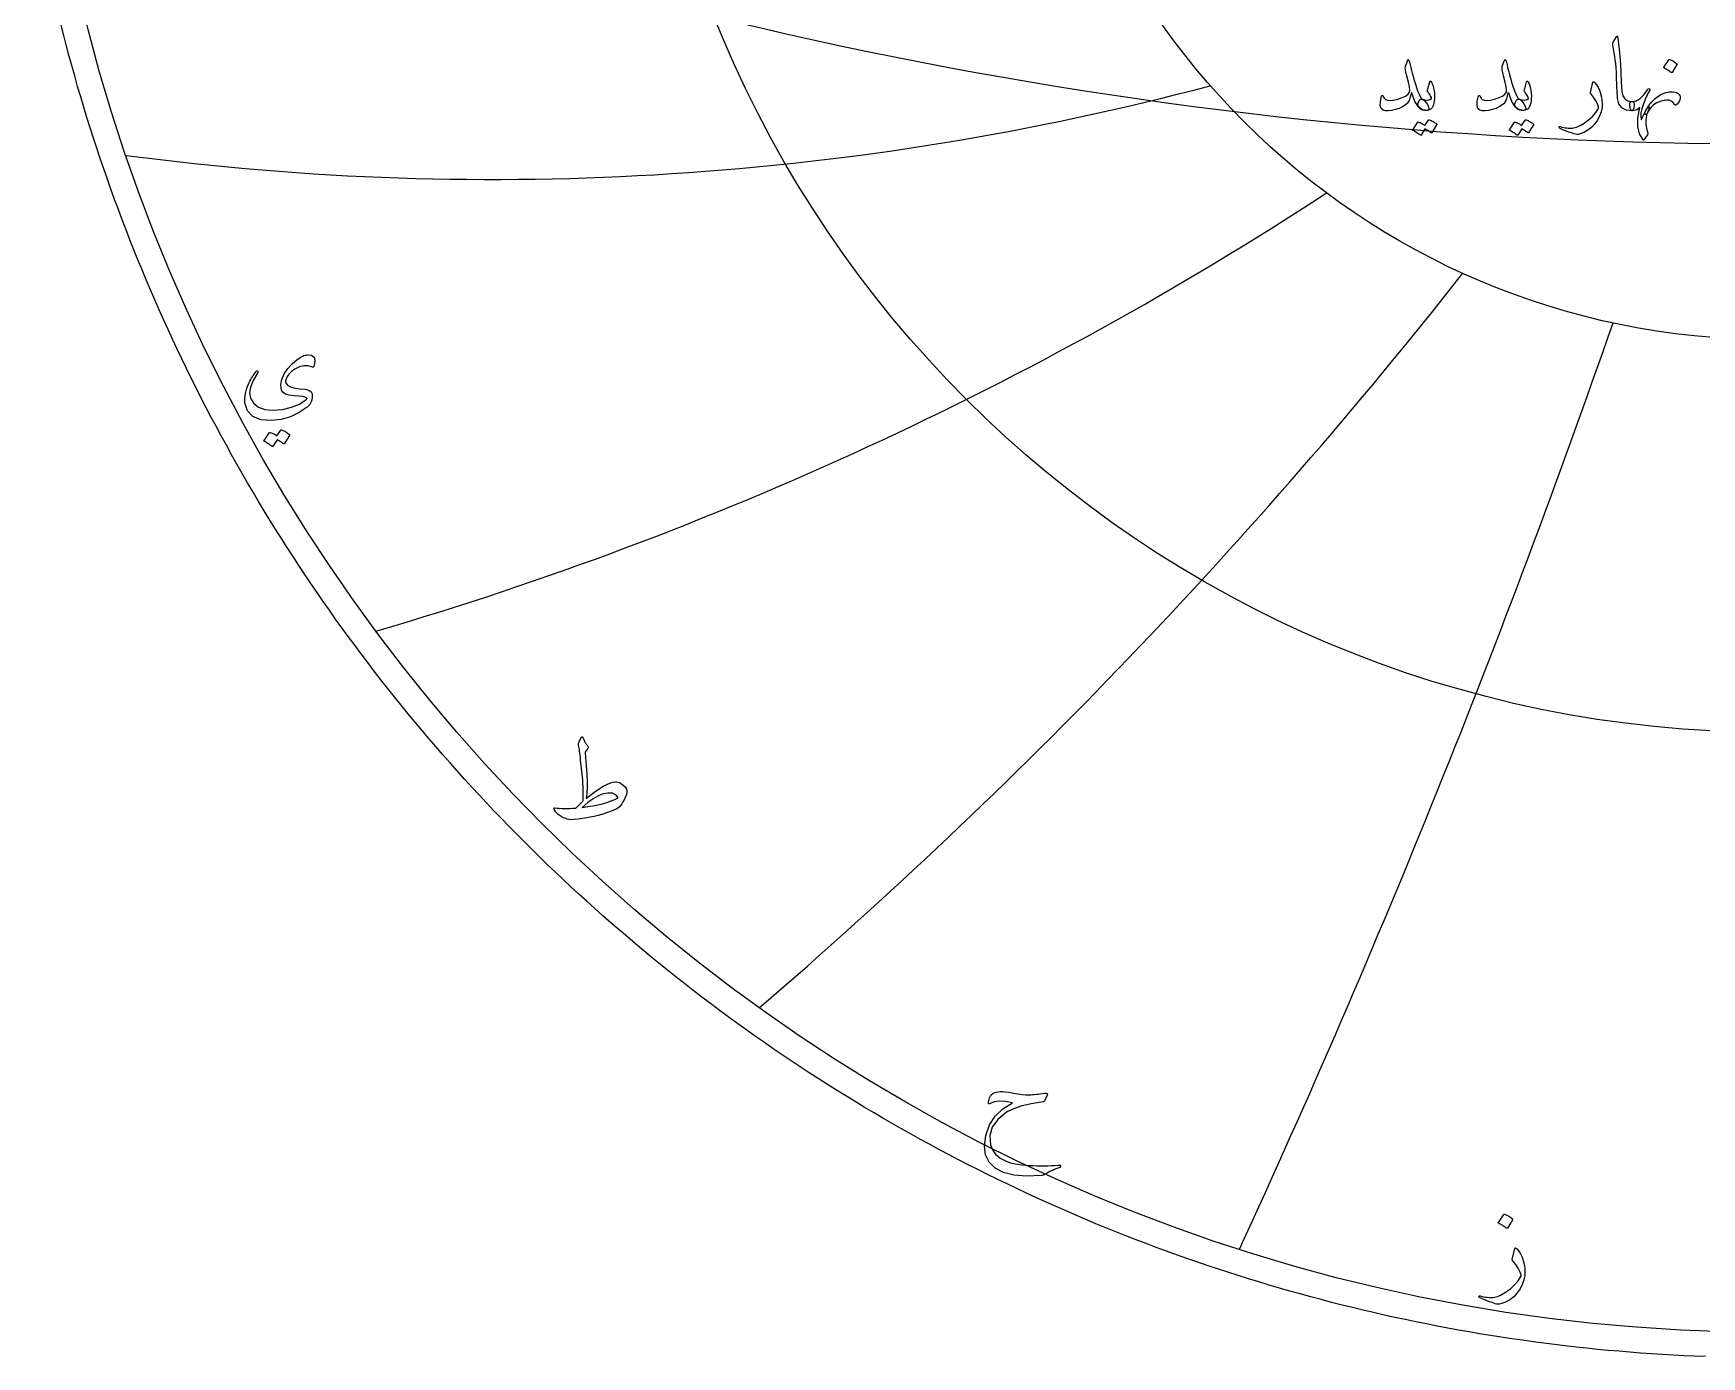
# Model space of a CAD drawing. Header units: millimetres. Extents: x -75 to 75, y -75 to 77.
# Drawn here: x -74.2 to -2.9, y -75.3 to -18.7 of the extents above; entities that cross this region are included whole.
import ezdxf

# ---------------------------------------------------------------- set-up
doc = ezdxf.new("R2010")
doc.units = ezdxf.units.MM
for name, color, linetype in [('CUT_OUTER', 1, 'Continuous'), ('ENGRAVE', 7, 'Continuous'), ('ENGRAVE_FINE', 8, 'Continuous'), ('TEXT', 5, 'Continuous')]:
    doc.layers.add(name, color=color, linetype=linetype)

msp = doc.modelspace()

# ---------------------------------------------------------------- linework, layer by layer
at = {"layer": 'CUT_OUTER'}
msp.add_lwpolyline([(-2.773, -75.2865), (-3.2349, -75.268), (-3.6966, -75.2468), (-4.1583, -75.2227), (-4.6198, -75.1957), (-5.0811, -75.166), (-5.5422, -75.1334), (-6.0031, -75.0979), (-6.4638, -75.0597), (-6.9242, -75.0186), (-7.3844, -74.9747), (-7.8443, -74.928), (-8.3039, -74.8785), (-8.7632, -74.8261), (-9.2221, -74.7709), (-9.6807, -74.7129), (-10.139, -74.6521), (-10.5968, -74.5885), (-11.0543, -74.5221), (-11.5114, -74.4529), (-11.968, -74.3808), (-12.4241, -74.306), (-12.8798, -74.2284), (-13.3351, -74.1479), (-13.7898, -74.0647), (-14.244, -73.9787), (-14.6976, -73.8899), (-15.1507, -73.7983), (-15.6033, -73.704), (-16.0552, -73.6069), (-16.5065, -73.507), (-16.9573, -73.4043), (-17.4073, -73.2989), (-17.8568, -73.1907), (-18.3055, -73.0797), (-18.7536, -72.966), (-19.2009, -72.8496), (-19.6476, -72.7304), (-20.0935, -72.6085), (-20.5386, -72.4838), (-20.983, -72.3564), (-21.4266, -72.2263), (-21.8693, -72.0935), (-22.3113, -71.9579), (-22.7524, -71.8197), (-23.1926, -71.6787), (-23.632, -71.5351), (-24.0705, -71.3887), (-24.5081, -71.2397), (-24.9447, -71.088), (-25.3804, -70.9336), (-25.8152, -70.7765), (-26.249, -70.6168), (-26.6818, -70.4544), (-27.1136, -70.2893), (-27.5444, -70.1217), (-27.9741, -69.9513), (-28.4028, -69.7784), (-28.8304, -69.6028), (-29.2569, -69.4246), (-29.6824, -69.2437), (-30.1067, -69.0603), (-30.5299, -68.8743), (-30.9519, -68.6857), (-31.3728, -68.4944), (-31.7924, -68.3007), (-32.2109, -68.1043), (-32.6282, -67.9054), (-33.0443, -67.7039), (-33.4591, -67.4999), (-33.8726, -67.2933), (-34.2849, -67.0842), (-34.6958, -66.8725), (-35.1055, -66.6584), (-35.5139, -66.4417), (-35.9209, -66.2226), (-36.3265, -66.0009), (-36.7308, -65.7768), (-37.1337, -65.5502), (-37.5352, -65.3211), (-37.9353, -65.0896), (-38.334, -64.8556), (-38.7312, -64.6191), (-39.127, -64.3803), (-39.5213, -64.139), (-39.9141, -63.8953), (-40.3054, -63.6492), (-40.6952, -63.4006), (-41.0834, -63.1498), (-41.4701, -62.8965), (-41.8553, -62.6408), (-42.2388, -62.3828), (-42.6208, -62.1225), (-43.0012, -61.8598), (-43.3799, -61.5948), (-43.7571, -61.3275), (-44.1325, -61.0578), (-44.5064, -60.7859), (-44.8785, -60.5116), (-45.2489, -60.2351), (-45.6177, -59.9564), (-45.9847, -59.6753), (-46.35, -59.392), (-46.7136, -59.1065), (-47.0754, -58.8188), (-47.4354, -58.5288), (-47.7936, -58.2367), (-48.15, -57.9423), (-48.5047, -57.6458), (-48.8575, -57.3471), (-49.2084, -57.0462), (-49.5575, -56.7432), (-49.9047, -56.4381), (-50.2501, -56.1308), (-50.5936, -55.8214), (-50.9351, -55.5099), (-51.2748, -55.1963), (-51.6125, -54.8807), (-51.9483, -54.563), (-52.2821, -54.2432), (-52.6139, -53.9214), (-52.9438, -53.5975), (-53.2717, -53.2717), (-53.5975, -52.9438), (-53.9214, -52.6139), (-54.2432, -52.2821), (-54.563, -51.9483), (-54.8807, -51.6125), (-55.1963, -51.2748), (-55.5099, -50.9351), (-55.8214, -50.5936), (-56.1308, -50.2501), (-56.4381, -49.9047), (-56.7432, -49.5575), (-57.0462, -49.2084), (-57.3471, -48.8575), (-57.6458, -48.5047), (-57.9423, -48.15), (-58.2367, -47.7936), (-58.5288, -47.4354), (-58.8188, -47.0754), (-59.1065, -46.7136), (-59.392, -46.35), (-59.6753, -45.9847), (-59.9564, -45.6177), (-60.2351, -45.2489), (-60.5116, -44.8785), (-60.7859, -44.5064), (-61.0578, -44.1325), (-61.3275, -43.7571), (-61.5948, -43.3799), (-61.8598, -43.0012), (-62.1225, -42.6208), (-62.3828, -42.2388), (-62.6408, -41.8553), (-62.8965, -41.4701), (-63.1498, -41.0834), (-63.4006, -40.6952), (-63.6492, -40.3054), (-63.8953, -39.9141), (-64.139, -39.5213), (-64.3803, -39.127), (-64.6191, -38.7312), (-64.8556, -38.334), (-65.0896, -37.9353), (-65.3211, -37.5352), (-65.5502, -37.1337), (-65.7768, -36.7308), (-66.0009, -36.3265), (-66.2226, -35.9209), (-66.4417, -35.5139), (-66.6584, -35.1055), (-66.8725, -34.6958), (-67.0842, -34.2849), (-67.2933, -33.8726), (-67.4999, -33.4591), (-67.7039, -33.0443), (-67.9054, -32.6282), (-68.1043, -32.2109), (-68.3007, -31.7924), (-68.4944, -31.3728), (-68.6857, -30.9519), (-68.8743, -30.5299), (-69.0603, -30.1067), (-69.2437, -29.6824), (-69.4246, -29.2569), (-69.6028, -28.8304), (-69.7784, -28.4028), (-69.9513, -27.9741), (-70.1217, -27.5444), (-70.2893, -27.1136), (-70.4544, -26.6818), (-70.6168, -26.249), (-70.7765, -25.8152), (-70.9336, -25.3804), (-71.088, -24.9447), (-71.2397, -24.5081), (-71.3887, -24.0705), (-71.5351, -23.632), (-71.6787, -23.1926), (-71.8197, -22.7524), (-71.9579, -22.3113), (-72.0935, -21.8693), (-72.2263, -21.4266), (-72.3564, -20.983), (-72.4838, -20.5386), (-72.6085, -20.0935), (-72.7304, -19.6476), (-72.8496, -19.2009), (-72.966, -18.7536), (-73.0797, -18.3055)], dxfattribs=at)
at = {"layer": 'ENGRAVE'}
for radius in [74.25, 48.6033, 31.8152]:
    msp.add_circle((0, 0), radius, dxfattribs=at)
for centre, radius, start, end in [((-54.6354, 94.6313), 119.5926, 262.4798, 284.872589), ((-102.7345, 102.7345), 153.2026, 286.350092, 303.144684), ((-188.36, 108.7497), 222.8638, 310.635652, 321.832047), ((-419.6752, 112.4516), 437.1898, 335.233573, 340.83177)]:
    msp.add_arc(centre, radius, start, end, dxfattribs=at)
at = {"layer": 'ENGRAVE_FINE'}
msp.add_arc((0, 166.8433), 190.2867, 247.195156, 292.804844, dxfattribs=at)
at = {"layer": 'TEXT'}
for points in [[(-6.5779, -18.869), (-6.5694, -18.8558), (-6.5614, -18.847), (-6.554, -18.8426), (-6.5472, -18.8426), (-6.5367, -18.8484), (-6.5274, -18.8657), (-6.5192, -18.8945), (-6.512, -18.9348), (-6.4758, -19.2628), (-6.4462, -19.5661), (-6.4231, -19.8446), (-6.4067, -20.0985), (-6.3961, -20.3156), (-6.3863, -20.5102), (-6.3774, -20.6822), (-6.3693, -20.8318), (-6.3623, -20.9589), (-6.3567, -21.0634), (-6.3525, -21.1455), (-6.3496, -21.205), (-6.3106, -21.3834), (-6.2244, -21.5146), (-6.091, -21.5986), (-5.9105, -21.6354), (-5.8602, -21.6486), (-5.8281, -21.6793), (-5.8141, -21.7276), (-5.8182, -21.7935), (-5.8388, -21.8972), (-5.8611, -21.9713), (-5.8849, -22.0158), (-5.9105, -22.0306), (-6.1646, -21.9971), (-6.3518, -21.8967), (-6.472, -21.7292), (-6.5252, -21.4949), (-6.5336, -21.3828), (-6.5411, -21.2704), (-6.5479, -21.1577), (-6.5538, -21.0448), (-6.5591, -20.9316), (-6.5642, -20.8181), (-6.569, -20.7043), (-6.5735, -20.5903), (-6.5818, -20.3728), (-6.5933, -20.177), (-6.6081, -20.0028), (-6.6262, -19.8504), (-6.6476, -19.704), (-6.6723, -19.5479), (-6.7003, -19.3823), (-6.7316, -19.2071), (-6.7357, -19.1755), (-6.7349, -19.1467), (-6.7291, -19.1206), (-6.7184, -19.0973)], [(-15.4216, -19.9492), (-15.3964, -20.0643), (-15.369, -20.1814), (-15.3393, -20.3003), (-15.3075, -20.4212), (-15.2734, -20.5446), (-15.2372, -20.671), (-15.1988, -20.8004), (-15.1582, -20.9328), (-15.0761, -21.171), (-15.0012, -21.35), (-14.9334, -21.4696), (-14.8728, -21.53), (-14.8198, -21.5659), (-14.7663, -21.6167), (-14.7122, -21.6823), (-14.6576, -21.7627), (-14.606, -21.8623), (-14.5917, -21.9373), (-14.6148, -21.9875), (-14.6752, -22.013), (-14.8703, -21.9933), (-15.0429, -21.8637), (-15.193, -21.6244), (-15.3206, -21.2753), (-15.3234, -21.2695), (-15.3272, -21.2654), (-15.3322, -21.263), (-15.3382, -21.2621), (-15.3426, -21.263), (-15.347, -21.2654), (-15.3514, -21.2695), (-15.3558, -21.2753), (-15.3681, -21.3318), (-15.3832, -21.3917), (-15.4011, -21.4548), (-15.4216, -21.5212), (-15.4441, -21.5841), (-15.4678, -21.6365), (-15.4925, -21.6785), (-15.5183, -21.71), (-15.611, -21.791), (-15.7268, -21.8626), (-15.8657, -21.9249), (-16.0276, -21.9779), (-16.1923, -22.0171), (-16.335, -22.0339), (-16.4558, -22.0281), (-16.5546, -21.9998), (-16.6391, -21.929), (-16.6775, -21.8044), (-16.6698, -21.626), (-16.616, -21.3939), (-16.6108, -21.3862), (-16.604, -21.3807), (-16.5954, -21.3774), (-16.5853, -21.3763), (-16.5732, -21.3777), (-16.5633, -21.3818), (-16.5557, -21.3887), (-16.5502, -21.3983), (-16.5293, -21.4468), (-16.5063, -21.4872), (-16.481, -21.5193), (-16.4536, -21.5432), (-16.3679, -21.575), (-16.2516, -21.5827), (-16.1045, -21.5662), (-15.9266, -21.5256), (-15.737, -21.4647), (-15.5896, -21.3961), (-15.4845, -21.3198), (-15.4216, -21.2358), (-15.4112, -21.1507), (-15.4282, -21.0053), (-15.4727, -20.7994), (-15.5446, -20.5332), (-15.5792, -20.393), (-15.5995, -20.2796), (-15.6055, -20.1932), (-15.5973, -20.1336), (-15.5139, -19.8965), (-15.5048, -19.8715), (-15.4952, -19.8537), (-15.485, -19.843), (-15.4743, -19.8394), (-15.4612, -19.8463), (-15.448, -19.8669), (-15.4348, -19.9012), (-15.4216, -19.9492)], [(-11.2808, -19.9492), (-11.2556, -20.0643), (-11.2281, -20.1814), (-11.1985, -20.3003), (-11.1666, -20.4212), (-11.1326, -20.5446), (-11.0964, -20.671), (-11.058, -20.8004), (-11.0173, -20.9328), (-10.9353, -21.171), (-10.8604, -21.35), (-10.7926, -21.4696), (-10.7319, -21.53), (-10.679, -21.5659), (-10.6254, -21.6167), (-10.5714, -21.6823), (-10.5168, -21.7627), (-10.4652, -21.8623), (-10.4509, -21.9373), (-10.4739, -21.9875), (-10.5343, -22.013), (-10.7294, -21.9933), (-10.9021, -21.8637), (-11.0522, -21.6244), (-11.1798, -21.2753), (-11.1826, -21.2695), (-11.1864, -21.2654), (-11.1913, -21.263), (-11.1974, -21.2621), (-11.2018, -21.263), (-11.2062, -21.2654), (-11.2106, -21.2695), (-11.2149, -21.2753), (-11.2273, -21.3318), (-11.2424, -21.3917), (-11.2602, -21.4548), (-11.2808, -21.5212), (-11.3033, -21.5841), (-11.3269, -21.6365), (-11.3516, -21.6785), (-11.3774, -21.71), (-11.4702, -21.791), (-11.586, -21.8626), (-11.7249, -21.9249), (-11.8868, -21.9779), (-12.0515, -22.0171), (-12.1942, -22.0339), (-12.3149, -22.0281), (-12.4137, -21.9998), (-12.4983, -21.929), (-12.5367, -21.8044), (-12.529, -21.626), (-12.4752, -21.3939), (-12.47, -21.3862), (-12.4631, -21.3807), (-12.4546, -21.3774), (-12.4445, -21.3763), (-12.4324, -21.3777), (-12.4225, -21.3818), (-12.4148, -21.3887), (-12.4093, -21.3983), (-12.3885, -21.4468), (-12.3654, -21.4872), (-12.3402, -21.5193), (-12.3127, -21.5432), (-12.2271, -21.575), (-12.1107, -21.5827), (-11.9636, -21.5662), (-11.7858, -21.5256), (-11.5961, -21.4647), (-11.4488, -21.3961), (-11.3437, -21.3198), (-11.2808, -21.2358), (-11.2704, -21.1507), (-11.2874, -21.0053), (-11.3319, -20.7994), (-11.4038, -20.5332), (-11.4383, -20.393), (-11.4587, -20.2796), (-11.4647, -20.1932), (-11.4565, -20.1336), (-11.373, -19.8965), (-11.364, -19.8715), (-11.3544, -19.8537), (-11.3442, -19.843), (-11.3335, -19.8394), (-11.3203, -19.8463), (-11.3072, -19.8669), (-11.294, -19.9012), (-11.2808, -19.9492)], [(-4.3428, -19.8438), (-4.3373, -19.8383), (-4.3297, -19.835), (-4.3198, -19.8339), (-4.3077, -19.835), (-4.2223, -19.8696), (-4.1419, -19.9119), (-4.0665, -19.9618), (-3.9959, -20.0194), (-3.9891, -20.0282), (-3.986, -20.037), (-3.9869, -20.0458), (-3.9915, -20.0546), (-4.1979, -20.3883), (-4.2056, -20.3963), (-4.2155, -20.3982), (-4.2276, -20.3941), (-4.2418, -20.3839), (-4.2542, -20.3751), (-4.2737, -20.362), (-4.3003, -20.3444), (-4.334, -20.3224), (-4.3755, -20.2961), (-4.4252, -20.2653), (-4.4831, -20.2302), (-4.5492, -20.1907), (-4.558, -20.1841), (-4.5624, -20.1775), (-4.5624, -20.1709), (-4.558, -20.1644)], [(-14.5346, -21.3675), (-14.5604, -21.3244), (-14.5851, -21.2874), (-14.6087, -21.2564), (-14.6312, -21.2314), (-14.6474, -21.21), (-14.6565, -21.1853), (-14.6584, -21.1573), (-14.6532, -21.126), (-14.561, -20.7923), (-14.5481, -20.7632), (-14.5313, -20.755), (-14.5108, -20.7676), (-14.4863, -20.8011), (-14.4496, -20.8721), (-14.4183, -20.958), (-14.3925, -21.0588), (-14.3722, -21.1743), (-14.3604, -21.2852), (-14.3557, -21.3939), (-14.3582, -21.5004), (-14.3678, -21.6046), (-14.3834, -21.6955), (-14.404, -21.7748), (-14.4295, -21.8426), (-14.46, -21.8988), (-14.4976, -21.9406), (-14.5489, -21.9735), (-14.614, -21.9976), (-14.6927, -22.013), (-14.7734, -22.016), (-14.8486, -22.0031), (-14.9183, -21.9743), (-14.9825, -21.9296), (-15.0322, -21.8728), (-15.0583, -21.8077), (-15.0607, -21.7345), (-15.0396, -21.6529), (-15.0059, -21.5863), (-14.9661, -21.5443), (-14.9202, -21.527), (-14.8684, -21.5344), (-14.7487, -21.5632), (-14.6444, -21.5662), (-14.5555, -21.5434), (-14.4819, -21.4949), (-14.4803, -21.482), (-14.4885, -21.4564), (-14.5066, -21.4183), (-14.5346, -21.3675)], [(-10.3938, -21.3675), (-10.4196, -21.3244), (-10.4443, -21.2874), (-10.4679, -21.2564), (-10.4904, -21.2314), (-10.5066, -21.21), (-10.5157, -21.1853), (-10.5176, -21.1573), (-10.5124, -21.126), (-10.4201, -20.7923), (-10.4073, -20.7632), (-10.3905, -20.755), (-10.3699, -20.7676), (-10.3455, -20.8011), (-10.3087, -20.8721), (-10.2774, -20.958), (-10.2516, -21.0588), (-10.2313, -21.1743), (-10.2195, -21.2852), (-10.2149, -21.3939), (-10.2173, -21.5004), (-10.2269, -21.6046), (-10.2426, -21.6955), (-10.2632, -21.7748), (-10.2887, -21.8426), (-10.3192, -21.8988), (-10.3568, -21.9406), (-10.4081, -21.9735), (-10.4731, -21.9976), (-10.5519, -22.013), (-10.6326, -22.016), (-10.7078, -22.0031), (-10.7775, -21.9743), (-10.8417, -21.9296), (-10.8914, -21.8728), (-10.9174, -21.8077), (-10.9199, -21.7345), (-10.8988, -21.6529), (-10.865, -21.5863), (-10.8252, -21.5443), (-10.7794, -21.527), (-10.7275, -21.5344), (-10.6079, -21.5632), (-10.5036, -21.5662), (-10.4147, -21.5434), (-10.3411, -21.4949), (-10.3395, -21.482), (-10.3477, -21.4564), (-10.3658, -21.4183), (-10.3938, -21.3675)], [(-7.5879, -20.8055), (-7.5854, -20.7975), (-7.5824, -20.7912), (-7.5788, -20.7865), (-7.5747, -20.7835), (-7.5623, -20.7824), (-7.5473, -20.7879), (-7.5294, -20.8), (-7.5088, -20.8186), (-7.4287, -20.9139), (-7.3595, -21.0239), (-7.3013, -21.1488), (-7.2541, -21.2885), (-7.2174, -21.4389), (-7.1949, -21.5871), (-7.1866, -21.7331), (-7.1927, -21.8769), (-7.2316, -22.0663), (-7.2959, -22.2479), (-7.3853, -22.4219), (-7.5, -22.5883), (-7.6373, -22.7389), (-7.7943, -22.8616), (-7.971, -22.9563), (-8.1675, -23.023), (-8.2202, -23.0342), (-8.2729, -23.0372), (-8.3256, -23.032), (-8.3783, -23.0186), (-8.4997, -22.9762), (-8.6094, -22.9368), (-8.7072, -22.9004), (-8.7932, -22.8671), (-8.8672, -22.8368), (-8.9288, -22.8095), (-8.9781, -22.7852), (-9.015, -22.7639), (-9.0227, -22.7573), (-9.0282, -22.7507), (-9.0315, -22.7441), (-9.0326, -22.7376), (-9.0317, -22.729), (-9.0293, -22.7211), (-9.0251, -22.7137), (-9.0194, -22.7068), (-9.012, -22.7016), (-9.0029, -22.6991), (-8.9922, -22.6994), (-8.9799, -22.7024), (-8.9047, -22.7226), (-8.8328, -22.7392), (-8.7641, -22.7522), (-8.6988, -22.7617), (-8.6363, -22.7676), (-8.5759, -22.7699), (-8.5177, -22.7687), (-8.4617, -22.7639), (-8.4059, -22.755), (-8.3481, -22.7414), (-8.2884, -22.7231), (-8.2268, -22.7002), (-8.1632, -22.6724), (-8.0978, -22.6393), (-8.0304, -22.601), (-7.9611, -22.5575), (-7.7665, -22.4175), (-7.5999, -22.2655), (-7.4614, -22.1014), (-7.3507, -21.9252), (-7.3436, -21.9109), (-7.3398, -21.8945), (-7.3392, -21.8758), (-7.342, -21.8549), (-7.3881, -21.7317), (-7.4605, -21.5948), (-7.5593, -21.4441), (-7.6845, -21.2797), (-7.69, -21.2693), (-7.6933, -21.2599), (-7.6944, -21.2517), (-7.6933, -21.2446)], [(-5.2079, -21.9955), (-5.2562, -22.0992), (-5.2913, -22.2084), (-5.3133, -22.3231), (-5.322, -22.4433), (-5.3182, -22.5685), (-5.3023, -22.698), (-5.2743, -22.832), (-5.2342, -22.9703), (-5.2293, -22.9887), (-5.2276, -23.0043), (-5.2293, -23.0172), (-5.2342, -23.0274), (-5.3923, -23.2513), (-5.4069, -23.2675), (-5.4198, -23.2766), (-5.431, -23.2785), (-5.4406, -23.2733), (-5.591, -23.0156), (-5.6646, -22.6991), (-5.6613, -22.324), (-5.5811, -21.8901), (-5.6577, -21.9515), (-5.7381, -21.9955), (-5.8224, -22.0218), (-5.9105, -22.0306), (-5.9294, -22.0248), (-5.9467, -22.0075), (-5.9623, -21.9787), (-5.9763, -21.9384), (-5.9843, -21.9141), (-5.9906, -21.8895), (-5.9953, -21.8647), (-5.9983, -21.8396), (-6.0005, -21.8145), (-6.0027, -21.7896), (-6.0049, -21.7651), (-6.0071, -21.7408), (-6.0043, -21.6963), (-5.9873, -21.6639), (-5.956, -21.6436), (-5.9105, -21.6354), (-5.7312, -21.5953), (-5.5625, -21.4971), (-5.4041, -21.3406), (-5.2562, -21.126), (-5.2361, -21.0988), (-5.2156, -21.0832), (-5.1944, -21.0791), (-5.1727, -21.0865), (-5.1568, -21.1005), (-5.1486, -21.1161), (-5.148, -21.1334), (-5.1552, -21.1524), (-5.194, -21.221), (-5.2315, -21.2907), (-5.2676, -21.3615), (-5.3023, -21.4334), (-5.3356, -21.5064), (-5.3676, -21.5805), (-5.3982, -21.6557), (-5.4274, -21.732), (-5.4922, -21.9397), (-5.5284, -22.1195), (-5.5361, -22.2713), (-5.5153, -22.395), (-5.5133, -22.3989), (-5.512, -22.4016), (-5.5111, -22.4033), (-5.5109, -22.4038), (-5.5106, -22.4033), (-5.5098, -22.4016), (-5.5084, -22.3989), (-5.5065, -22.395), (-5.4797, -22.3321), (-5.4521, -22.2704), (-5.4237, -22.2102), (-5.3945, -22.1513), (-5.3642, -22.0936), (-5.3325, -22.0366), (-5.2994, -21.9805), (-5.265, -21.9252), (-5.24, -21.8868), (-5.2178, -21.8637), (-5.1983, -21.856), (-5.1815, -21.8637), (-5.1733, -21.8802), (-5.1749, -21.9076), (-5.1865, -21.9461), (-5.2079, -21.9955)], [(-4.1013, -21.7583), (-4.1581, -21.6694), (-4.232, -21.609), (-4.3228, -21.5772), (-4.4306, -21.5739), (-4.4919, -21.5817), (-4.5525, -21.592), (-4.6126, -21.6048), (-4.6722, -21.62), (-4.7312, -21.6383), (-4.7896, -21.6601), (-4.8475, -21.6855), (-4.9049, -21.7144), (-5.0031, -21.7803), (-5.0959, -21.8725), (-5.1832, -21.9911), (-5.265, -22.136), (-5.2883, -22.1686), (-5.31, -22.1876), (-5.33, -22.1928), (-5.3484, -22.1843), (-5.3638, -22.1673), (-5.3704, -22.1469), (-5.3682, -22.1233), (-5.3572, -22.0964), (-5.3404, -22.061), (-5.3253, -22.0295), (-5.3119, -22.0018), (-5.3001, -21.9779), (-5.2897, -21.9576), (-5.2803, -21.9406), (-5.2721, -21.9268), (-5.265, -21.9164), (-5.2005, -21.8193), (-5.1343, -21.7298), (-5.0665, -21.648), (-4.9971, -21.5739), (-4.926, -21.5072), (-4.8533, -21.4477), (-4.7789, -21.3952), (-4.7029, -21.35), (-4.5078, -21.2613), (-4.3264, -21.2149), (-4.1587, -21.2108), (-4.0047, -21.249), (-3.9391, -21.2822), (-3.8916, -21.3247), (-3.8623, -21.3766), (-3.851, -21.4378), (-3.8576, -21.5212), (-3.8818, -21.6003), (-3.9235, -21.6749), (-3.9828, -21.7452), (-4.0215, -21.7756), (-4.0541, -21.788), (-4.0807, -21.7822), (-4.1013, -21.7583)], [(-14.6137, -22.4214), (-14.6082, -22.4159), (-14.6005, -22.4126), (-14.5906, -22.4115), (-14.5785, -22.4126), (-14.5353, -22.4288), (-14.4935, -22.4466), (-14.453, -22.4661), (-14.4139, -22.4873), (-14.3759, -22.5103), (-14.3387, -22.5356), (-14.3023, -22.563), (-14.2668, -22.5926), (-14.2599, -22.6017), (-14.2569, -22.6113), (-14.2577, -22.6215), (-14.2624, -22.6322), (-14.4732, -22.9659), (-14.4789, -22.9703), (-14.4874, -22.9703), (-14.4987, -22.9659), (-14.5127, -22.9571), (-14.5223, -22.949), (-14.5379, -22.9379), (-14.5596, -22.9238), (-14.5873, -22.9066), (-14.6214, -22.8862), (-14.662, -22.8622), (-14.7092, -22.8346), (-14.763, -22.8034), (-14.9298, -23.0625), (-14.9375, -23.0705), (-14.9474, -23.0724), (-14.9595, -23.0683), (-14.9737, -23.0581), (-14.9861, -23.0493), (-15.0056, -23.0362), (-15.0322, -23.0186), (-15.066, -22.9966), (-15.1074, -22.9703), (-15.1571, -22.9395), (-15.215, -22.9044), (-15.2811, -22.8649), (-15.288, -22.8583), (-15.291, -22.8517), (-15.2902, -22.8451), (-15.2855, -22.8385), (-15.0704, -22.518), (-15.0649, -22.5125), (-15.0572, -22.5092), (-15.0473, -22.5081), (-15.0352, -22.5092), (-14.9985, -22.5212), (-14.9628, -22.535), (-14.9282, -22.5508), (-14.8947, -22.5685), (-14.8623, -22.5878), (-14.831, -22.6086), (-14.8008, -22.6307), (-14.7718, -22.6541)], [(-10.4728, -22.4214), (-10.4674, -22.4159), (-10.4597, -22.4126), (-10.4498, -22.4115), (-10.4377, -22.4126), (-10.3945, -22.4288), (-10.3526, -22.4466), (-10.3122, -22.4661), (-10.273, -22.4873), (-10.235, -22.5103), (-10.1978, -22.5356), (-10.1615, -22.563), (-10.1259, -22.5926), (-10.1191, -22.6017), (-10.1161, -22.6113), (-10.1169, -22.6215), (-10.1216, -22.6322), (-10.3323, -22.9659), (-10.3381, -22.9703), (-10.3466, -22.9703), (-10.3579, -22.9659), (-10.3718, -22.9571), (-10.3815, -22.949), (-10.3971, -22.9379), (-10.4188, -22.9238), (-10.4465, -22.9066), (-10.4805, -22.8862), (-10.5211, -22.8622), (-10.5683, -22.8346), (-10.6221, -22.8034), (-10.789, -23.0625), (-10.7967, -23.0705), (-10.8066, -23.0724), (-10.8186, -23.0683), (-10.8329, -23.0581), (-10.8453, -23.0493), (-10.8648, -23.0362), (-10.8914, -23.0186), (-10.9251, -22.9966), (-10.9666, -22.9703), (-11.0162, -22.9395), (-11.0742, -22.9044), (-11.1403, -22.8649), (-11.1472, -22.8583), (-11.1502, -22.8517), (-11.1494, -22.8451), (-11.1447, -22.8385), (-10.9295, -22.518), (-10.924, -22.5125), (-10.9163, -22.5092), (-10.9065, -22.5081), (-10.8944, -22.5092), (-10.8576, -22.5212), (-10.8219, -22.535), (-10.7874, -22.5508), (-10.7539, -22.5685), (-10.7215, -22.5878), (-10.6902, -22.6086), (-10.66, -22.6307), (-10.6309, -22.6541)], [(-62.3626, -32.9785), (-62.5142, -32.9278), (-62.6834, -32.9258), (-62.8702, -32.9723), (-63.0745, -33.0675), (-63.2042, -33.1582), (-63.3123, -33.2666), (-63.3986, -33.3924), (-63.4633, -33.5359), (-63.4698, -33.5646), (-63.4703, -33.5944), (-63.4651, -33.6255), (-63.4539, -33.6577), (-63.3796, -33.7578), (-63.2549, -33.8333), (-63.0798, -33.8842), (-62.8544, -33.9106), (-62.6319, -33.9343), (-62.4703, -33.9773), (-62.3696, -34.0397), (-62.3298, -34.1214), (-62.3254, -34.2923), (-62.3591, -34.4445), (-62.4308, -34.578), (-62.5406, -34.6928), (-62.8892, -34.9308), (-63.2607, -35.1061), (-63.6551, -35.2188), (-64.0722, -35.2689), (-64.5277, -35.2373), (-64.8685, -35.1003), (-65.0945, -34.8579), (-65.2057, -34.5101), (-65.2122, -34.3193), (-65.1846, -34.112), (-65.1232, -33.8883), (-65.0277, -33.6483), (-64.9945, -33.5815), (-64.9604, -33.5171), (-64.9254, -33.4551), (-64.8895, -33.3954), (-64.8525, -33.3377), (-64.814, -33.2818), (-64.7741, -33.2276), (-64.7326, -33.1752), (-64.7104, -33.1536), (-64.6905, -33.1448), (-64.6729, -33.1489), (-64.6577, -33.1658), (-64.6492, -33.1869), (-64.6472, -33.208), (-64.6516, -33.2291), (-64.6624, -33.2502), (-64.855, -33.5605), (-64.9692, -33.8403), (-65.0049, -34.0897), (-64.9621, -34.3087), (-64.8246, -34.5394), (-64.6226, -34.7022), (-64.3562, -34.797), (-64.0254, -34.8239), (-63.6015, -34.7903), (-63.2197, -34.7033), (-62.8802, -34.5631), (-62.5827, -34.3696), (-62.5649, -34.3532), (-62.5582, -34.3368), (-62.5625, -34.3204), (-62.5781, -34.304), (-62.641, -34.2736), (-62.7502, -34.2478), (-62.9056, -34.2267), (-63.1073, -34.2104), (-63.3125, -34.1852), (-63.4692, -34.1378), (-63.5772, -34.0681), (-63.6366, -33.9762), (-63.6641, -33.8681), (-63.6717, -33.7548), (-63.6594, -33.6363), (-63.6272, -33.5125), (-63.5227, -33.2692), (-63.3778, -33.0452), (-63.1925, -32.8406), (-62.9668, -32.6553), (-62.9068, -32.6114), (-62.8486, -32.5733), (-62.7921, -32.5411), (-62.7373, -32.5148), (-62.6846, -32.494), (-62.6343, -32.4785), (-62.5863, -32.4682), (-62.5406, -32.4633), (-62.362, -32.48), (-62.2525, -32.5581), (-62.2121, -32.6978), (-62.2408, -32.8989), (-62.2625, -32.953), (-62.29, -32.9843), (-62.3234, -32.9928), (-62.3626, -32.9785)], [(-63.6741, -35.6811), (-63.6682, -35.6752), (-63.66, -35.6717), (-63.6495, -35.6705), (-63.6366, -35.6717), (-63.5905, -35.689), (-63.5459, -35.708), (-63.5027, -35.7288), (-63.461, -35.7513), (-63.4204, -35.7759), (-63.3808, -35.8029), (-63.342, -35.8321), (-63.3041, -35.8638), (-63.2967, -35.8734), (-63.2935, -35.8837), (-63.2944, -35.8945), (-63.2994, -35.9059), (-63.5242, -36.2619), (-63.5303, -36.2666), (-63.5394, -36.2666), (-63.5514, -36.2619), (-63.5664, -36.2525), (-63.5766, -36.2439), (-63.5933, -36.232), (-63.6164, -36.217), (-63.646, -36.1987), (-63.6823, -36.1768), (-63.7256, -36.1512), (-63.776, -36.1218), (-63.8333, -36.0886), (-64.0113, -36.3649), (-64.0195, -36.3734), (-64.0301, -36.3755), (-64.0429, -36.3711), (-64.0582, -36.3602), (-64.0713, -36.3509), (-64.0921, -36.3368), (-64.1205, -36.3181), (-64.1565, -36.2947), (-64.2007, -36.2666), (-64.2537, -36.2338), (-64.3155, -36.1963), (-64.386, -36.1542), (-64.3934, -36.1471), (-64.3966, -36.1401), (-64.3957, -36.1331), (-64.3907, -36.1261), (-64.1612, -35.7841), (-64.1554, -35.7783), (-64.1472, -35.7748), (-64.1366, -35.7736), (-64.1237, -35.7748), (-64.0845, -35.7875), (-64.0465, -35.8023), (-64.0096, -35.8191), (-63.9739, -35.838), (-63.9393, -35.8586), (-63.9059, -35.8807), (-63.8737, -35.9043), (-63.8427, -35.9293)], [(-50.9407, -49.0553), (-50.9184, -49.0043), (-50.8985, -48.9593), (-50.8809, -48.92), (-50.8657, -48.8867), (-50.8531, -48.8594), (-50.8435, -48.8386), (-50.8367, -48.8243), (-50.8329, -48.8164), (-50.825, -48.8062), (-50.8154, -48.7988), (-50.804, -48.7944), (-50.7908, -48.793), (-50.78, -48.7947), (-50.7709, -48.8), (-50.7636, -48.8088), (-50.758, -48.8211), (-50.7334, -48.8808), (-50.7112, -48.9335), (-50.6913, -48.9792), (-50.6737, -49.0178), (-50.6636, -49.0348), (-50.652, -49.0529), (-50.639, -49.0723), (-50.6245, -49.0927), (-50.6083, -49.1144), (-50.59, -49.1372), (-50.5696, -49.1613), (-50.5472, -49.1864), (-50.5332, -49.2119), (-50.5285, -49.2368), (-50.5332, -49.2611), (-50.5472, -49.2848), (-50.6362, -49.4019), (-50.6482, -49.4209), (-50.6561, -49.4405), (-50.6599, -49.4607), (-50.6596, -49.4815), (-50.614, -49.997), (-50.5847, -50.4148), (-50.5718, -50.7347), (-50.5753, -50.9569), (-50.5802, -51.0399), (-50.5853, -51.1156), (-50.5907, -51.184), (-50.5964, -51.245), (-50.6024, -51.299), (-50.6087, -51.3463), (-50.6153, -51.3868), (-50.6222, -51.4206), (-50.4821, -51.3135), (-50.3523, -51.2169), (-50.2327, -51.1308), (-50.1233, -51.0553), (-50.0245, -50.99), (-49.9366, -50.9347), (-49.8594, -50.8893), (-49.7931, -50.8539), (-49.6751, -50.8012), (-49.5648, -50.7602), (-49.462, -50.7309), (-49.3669, -50.7134), (-49.3165, -50.7119), (-49.2638, -50.7216), (-49.2088, -50.7424), (-49.1514, -50.7743), (-49.0378, -50.8548), (-48.9547, -50.9323), (-48.902, -51.007), (-48.8798, -51.0787), (-48.8812, -51.1586), (-48.8997, -51.2485), (-48.9351, -51.3483), (-48.9875, -51.4581), (-49.046, -51.5661), (-49.0999, -51.656), (-49.1491, -51.7277), (-49.1936, -51.7813), (-49.2849, -51.8489), (-49.4418, -51.9253), (-49.6643, -52.0105), (-49.9524, -52.1045), (-50.1129, -52.151), (-50.2761, -52.1923), (-50.442, -52.2283), (-50.6105, -52.259), (-50.781, -52.2848), (-50.953, -52.3059), (-51.1264, -52.3223), (-51.3013, -52.334), (-51.3653, -52.3211), (-51.426, -52.3059), (-51.4836, -52.2883), (-51.5379, -52.2684), (-51.5895, -52.2462), (-51.6392, -52.2216), (-51.6867, -52.1946), (-51.7322, -52.1654), (-51.8122, -52.1068), (-51.8786, -52.0483), (-51.9316, -51.9897), (-51.9711, -51.9312), (-51.9928, -51.8826), (-51.9969, -51.8492), (-51.9834, -51.8311), (-51.9524, -51.8281), (-51.8647, -51.8385), (-51.7703, -51.8463), (-51.6692, -51.8514), (-51.5613, -51.8539), (-51.4467, -51.8537), (-51.3253, -51.851), (-51.1973, -51.8455), (-51.0624, -51.8375), (-50.7533, -51.533), (-50.7476, -51.4107), (-50.7445, -51.2871), (-50.7441, -51.1624), (-50.7463, -51.0366), (-50.7508, -50.9092), (-50.7574, -50.7801), (-50.766, -50.6493), (-50.7767, -50.5166), (-50.7887, -50.3854), (-50.8013, -50.2584), (-50.8145, -50.1359), (-50.8283, -50.0178), (-50.842, -49.9038), (-50.8552, -49.7936), (-50.8678, -49.6872), (-50.8798, -49.5846), (-50.891, -49.4896), (-50.9014, -49.406), (-50.911, -49.3338), (-50.9196, -49.2731), (-50.9273, -49.2235), (-50.9342, -49.1847), (-50.9402, -49.1567), (-50.9454, -49.1396), (-50.9486, -49.1203), (-50.9489, -49.0998), (-50.9462, -49.0781), (-50.9407, -49.0553)], [(-49.9383, -51.2473), (-50.1195, -51.3226), (-50.3212, -51.4405), (-50.5434, -51.6013), (-50.7861, -51.8047), (-50.5509, -51.7756), (-50.3277, -51.7397), (-50.1165, -51.6971), (-49.9172, -51.6478), (-49.7303, -51.5923), (-49.556, -51.5313), (-49.3943, -51.4647), (-49.2451, -51.3925), (-49.3464, -51.2675), (-49.4957, -51.2017), (-49.693, -51.1949), (-49.9383, -51.2473)], [(-30.9172, -64.1056), (-31.0296, -64.3585), (-31.0399, -64.3752), (-31.0519, -64.3878), (-31.0656, -64.3963), (-31.0812, -64.4007), (-31.6008, -64.4827), (-32.0355, -64.5834), (-32.3853, -64.7028), (-32.6503, -64.841), (-33.0217, -65.144), (-33.2603, -65.4768), (-33.366, -65.8395), (-33.3388, -66.2321), (-33.2562, -66.4446), (-33.1163, -66.6326), (-32.919, -66.7959), (-32.6643, -66.9347), (-32.4854, -66.9967), (-32.2627, -67.0471), (-31.996, -67.0857), (-31.6854, -67.1127), (-31.5203, -67.1206), (-31.3575, -67.1255), (-31.1971, -67.1276), (-31.039, -67.1267), (-30.8839, -67.1232), (-30.7322, -67.1173), (-30.5841, -67.1091), (-30.4395, -67.0986), (-30.4055, -67.0963), (-30.3786, -67.0986), (-30.3587, -67.1056), (-30.3458, -67.1173), (-30.3388, -67.1317), (-30.3364, -67.1466), (-30.3388, -67.1621), (-30.3458, -67.1782), (-30.3509, -67.1869), (-30.3569, -67.194), (-30.3638, -67.1998), (-30.3716, -67.204), (-30.3799, -67.2077), (-30.3885, -67.2116), (-30.3975, -67.2159), (-30.4067, -67.2204), (-30.5416, -67.2634), (-30.6608, -67.3082), (-30.7641, -67.3548), (-30.8516, -67.4031), (-30.9077, -67.4379), (-30.9588, -67.4675), (-31.0049, -67.4918), (-31.046, -67.5108), (-31.0816, -67.5254), (-31.111, -67.5366), (-31.1343, -67.5442), (-31.1514, -67.5483), (-31.7919, -67.572), (-32.3364, -67.526), (-32.7849, -67.4104), (-33.1374, -67.2251), (-33.3921, -66.971), (-33.5425, -66.6536), (-33.5888, -66.2731), (-33.5308, -65.8293), (-33.3774, -65.3823), (-33.1374, -65.0014), (-32.8107, -64.6867), (-32.3973, -64.4382), (-32.6901, -64.3823), (-32.9453, -64.3691), (-33.1631, -64.3987), (-33.3435, -64.471), (-33.3593, -64.4768), (-33.3739, -64.4803), (-33.3874, -64.4815), (-33.3997, -64.4803), (-33.4099, -64.4765), (-33.4172, -64.4698), (-33.4216, -64.4601), (-33.4231, -64.4475), (-33.4167, -64.3893), (-33.4067, -64.3316), (-33.3932, -64.2745), (-33.3763, -64.218), (-33.3165, -64.1083), (-33.2217, -64.0272), (-33.0917, -63.9748), (-32.9266, -63.951), (-32.8221, -63.9519), (-32.6912, -63.9639), (-32.534, -63.9871), (-32.3505, -64.0213), (-32.1611, -64.0556), (-31.9863, -64.0787), (-31.8262, -64.0907), (-31.6807, -64.0916), (-31.6107, -64.0885), (-31.5367, -64.084), (-31.4585, -64.078), (-31.3762, -64.0705), (-31.2899, -64.0613), (-31.1994, -64.05), (-31.1049, -64.0367), (-31.0062, -64.0213), (-30.9497, -64.0196), (-30.9161, -64.033), (-30.9052, -64.0617), (-30.9172, -64.1056)], [(-11.3933, -69.2071), (-11.3874, -69.2013), (-11.3792, -69.1978), (-11.3687, -69.1966), (-11.3558, -69.1978), (-11.2647, -69.2347), (-11.179, -69.2797), (-11.0985, -69.333), (-11.0232, -69.3945), (-11.0159, -69.4039), (-11.0127, -69.4132), (-11.0136, -69.4226), (-11.0185, -69.432), (-11.2387, -69.7879), (-11.2469, -69.7964), (-11.2574, -69.7985), (-11.2703, -69.7941), (-11.2855, -69.7833), (-11.2987, -69.7739), (-11.3195, -69.7598), (-11.3479, -69.7411), (-11.3839, -69.7177), (-11.4281, -69.6896), (-11.4811, -69.6568), (-11.5428, -69.6193), (-11.6134, -69.5772), (-11.6228, -69.5701), (-11.6274, -69.5631), (-11.6274, -69.5561), (-11.6228, -69.5491)], [(-10.9155, -70.6638), (-10.9129, -70.6553), (-10.9096, -70.6486), (-10.9058, -70.6436), (-10.9014, -70.6404), (-10.8883, -70.6392), (-10.8722, -70.6451), (-10.8531, -70.658), (-10.8312, -70.6779), (-10.7457, -70.7795), (-10.6719, -70.8969), (-10.6099, -71.0301), (-10.5595, -71.1791), (-10.5203, -71.3395), (-10.4963, -71.4976), (-10.4875, -71.6533), (-10.494, -71.8067), (-10.5355, -72.0087), (-10.604, -72.2025), (-10.6995, -72.3881), (-10.8218, -72.5655), (-10.9682, -72.7262), (-11.1356, -72.8571), (-11.3242, -72.9581), (-11.5338, -73.0292), (-11.59, -73.0412), (-11.6462, -73.0444), (-11.7024, -73.0388), (-11.7586, -73.0245), (-11.8881, -72.9793), (-12.0051, -72.9373), (-12.1094, -72.8985), (-12.2012, -72.8629), (-12.2801, -72.8306), (-12.3458, -72.8014), (-12.3984, -72.7755), (-12.4378, -72.7528), (-12.446, -72.7458), (-12.4518, -72.7388), (-12.4553, -72.7318), (-12.4565, -72.7247), (-12.4556, -72.7157), (-12.453, -72.7072), (-12.4486, -72.6993), (-12.4424, -72.6919), (-12.4345, -72.6864), (-12.4249, -72.6838), (-12.4135, -72.684), (-12.4003, -72.6873), (-12.3201, -72.7088), (-12.2434, -72.7265), (-12.1702, -72.7404), (-12.1005, -72.7505), (-12.0338, -72.7568), (-11.9694, -72.7593), (-11.9073, -72.758), (-11.8476, -72.7528), (-11.788, -72.7433), (-11.7264, -72.7288), (-11.6627, -72.7094), (-11.597, -72.6849), (-11.5292, -72.6552), (-11.4594, -72.6199), (-11.3875, -72.5791), (-11.3136, -72.5327), (-11.1061, -72.3834), (-10.9284, -72.2212), (-10.7805, -72.0462), (-10.6626, -71.8582), (-10.655, -71.843), (-10.6509, -71.8254), (-10.6503, -71.8055), (-10.6532, -71.7833), (-10.7024, -71.6518), (-10.7797, -71.5058), (-10.8851, -71.345), (-11.0185, -71.1697), (-11.0244, -71.1586), (-11.0279, -71.1486), (-11.0291, -71.1398), (-11.0279, -71.1322)]]:
    msp.add_lwpolyline(points, close=True, dxfattribs=at)

doc.saveas('drawing.dxf')
